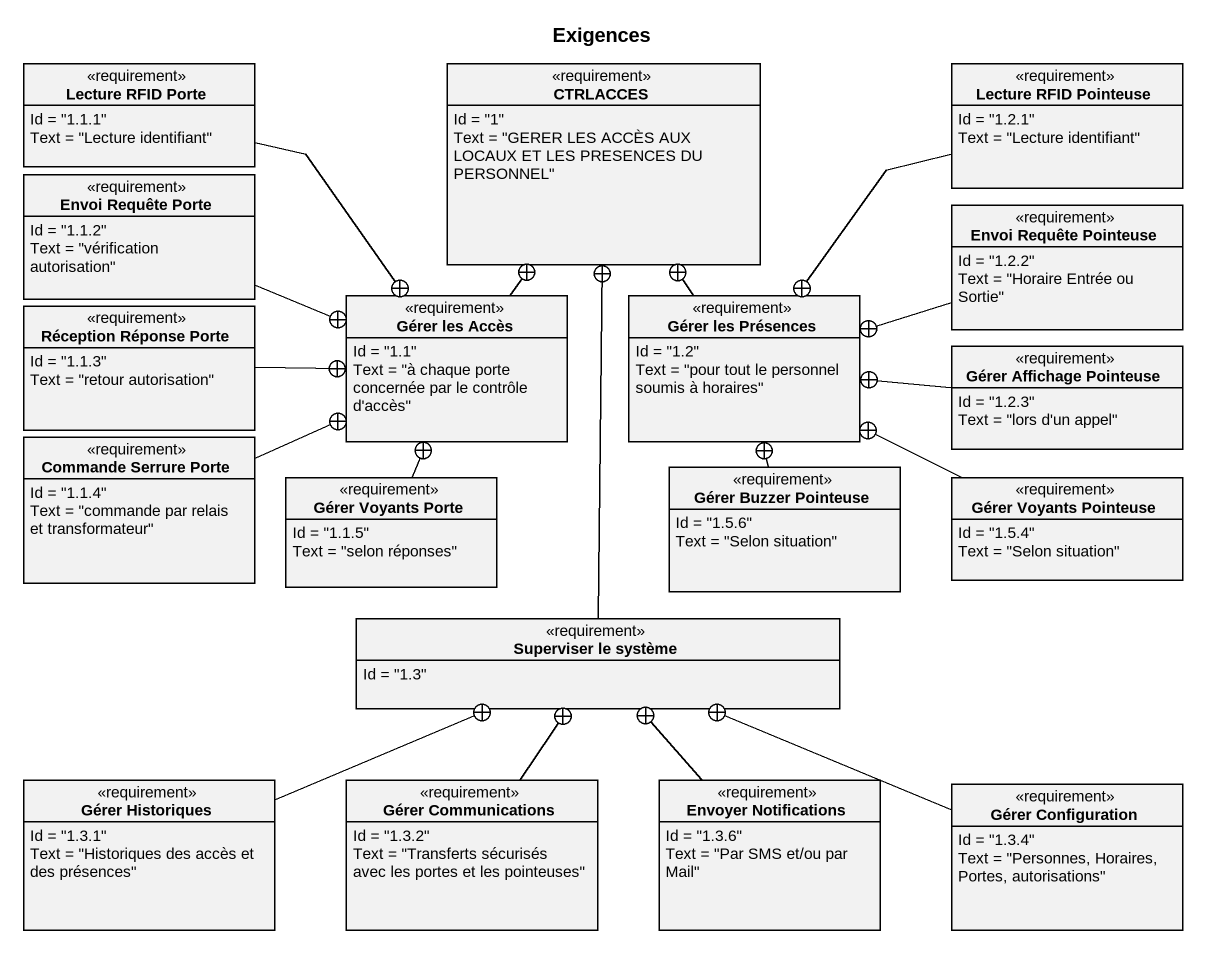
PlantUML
@startuml
title Exigences
hide circle
hide empty members
class "Lecture RFID Porte" as Lecture_RFID_Porte <<requirement>> {
  Id = "1.1.1"
  Text = "Lecture identifiant"
}
class CTRLACCES <<requirement>> {
  Id = "1"
  Text = "GERER LES ACCÈS AUX LOCAUX ET LES PRESENCES DU PERSONNEL"
}
class "Lecture RFID Pointeuse" as Lecture_RFID_Pointeuse <<requirement>> {
  Id = "1.2.1"
  Text = "Lecture identifiant"
}
class "Envoi Requête Porte" as Envoi_Requête_Porte <<requirement>> {
  Id = "1.1.2"
  Text = "vérification autorisation"
}
class "Envoi Requête Pointeuse" as Envoi_Requête_Pointeuse <<requirement>> {
  Id = "1.2.2"
  Text = "Horaire Entrée ou Sortie"
}
class "Gérer les Accès" as Gérer_les_Accès <<requirement>> {
  Id = "1.1"
  Text = "à chaque porte concernée par le contrôle d'accès"
}
class "Gérer les Présences" as Gérer_les_Présences <<requirement>> {
  Id = "1.2"
  Text = "pour tout le personnel soumis à horaires"
}
class "Réception Réponse Porte" as Réception_Réponse_Porte <<requirement>> {
  Id = "1.1.3"
  Text = "retour autorisation"
}
class "Gérer Affichage Pointeuse" as Gérer_Affichage_Pointeuse <<requirement>> {
  Id = "1.2.3"
  Text = "lors d'un appel"
}
class "Commande Serrure Porte" as Commande_Serrure_Porte <<requirement>> {
  Id = "1.1.4"
  Text = "commande par relais et transformateur"
}
class "Gérer Voyants Porte" as Gérer_Voyants_Porte <<requirement>> {
  Id = "1.1.5"
  Text = "selon réponses"
}
class "Gérer Buzzer Pointeuse" as Gérer_Buzzer_Pointeuse <<requirement>> {
  Id = "1.5.6"
  Text = "Selon situation"
}
class "Gérer Voyants Pointeuse" as Gérer_Voyants_Pointeuse <<requirement>> {
  Id = "1.5.4"
  Text = "Selon situation"
}
class "Superviser le système" as Superviser_le_système <<requirement>> {
  Id = "1.3"
}
class "Gérer Historiques" as Gérer_Historiques <<requirement>> {
  Id = "1.3.1"
  Text = "Historiques des accès et des présences"
}
class "Gérer Communications" as Gérer_Communications <<requirement>> {
  Id = "1.3.2"
  Text = "Transferts sécurisés avec les portes et les pointeuses"
}
class "Envoyer Notifications" as Envoyer_Notifications <<requirement>> {
  Id = "1.3.6"
  Text = "Par SMS et/ou par Mail"
}
class "Gérer Configuration" as Gérer_Configuration <<requirement>> {
  Id = "1.3.4"
  Text = "Personnes, Horaires, Portes, autorisations"
}
Lecture_RFID_Porte --+ Gérer_les_Accès
Lecture_RFID_Pointeuse --+ Gérer_les_Présences
Envoi_Requête_Porte -right-+ Gérer_les_Accès
Envoi_Requête_Pointeuse -left-+ Gérer_les_Présences
Gérer_les_Accès -up-+ CTRLACCES
Gérer_les_Présences -up-+ CTRLACCES
Réception_Réponse_Porte -right-+ Gérer_les_Accès
Gérer_Affichage_Pointeuse -left-+ Gérer_les_Présences
Commande_Serrure_Porte -right-+ Gérer_les_Accès
Gérer_Voyants_Porte -up-+ Gérer_les_Accès
Gérer_Buzzer_Pointeuse -up-+ Gérer_les_Présences
Gérer_Voyants_Pointeuse -left-+ Gérer_les_Présences
Superviser_le_système -up-+ CTRLACCES
Gérer_Historiques -right-+ Superviser_le_système
Gérer_Communications -up-+ Superviser_le_système
Envoyer_Notifications -up-+ Superviser_le_système
Gérer_Configuration -left-+ Superviser_le_système
@enduml
